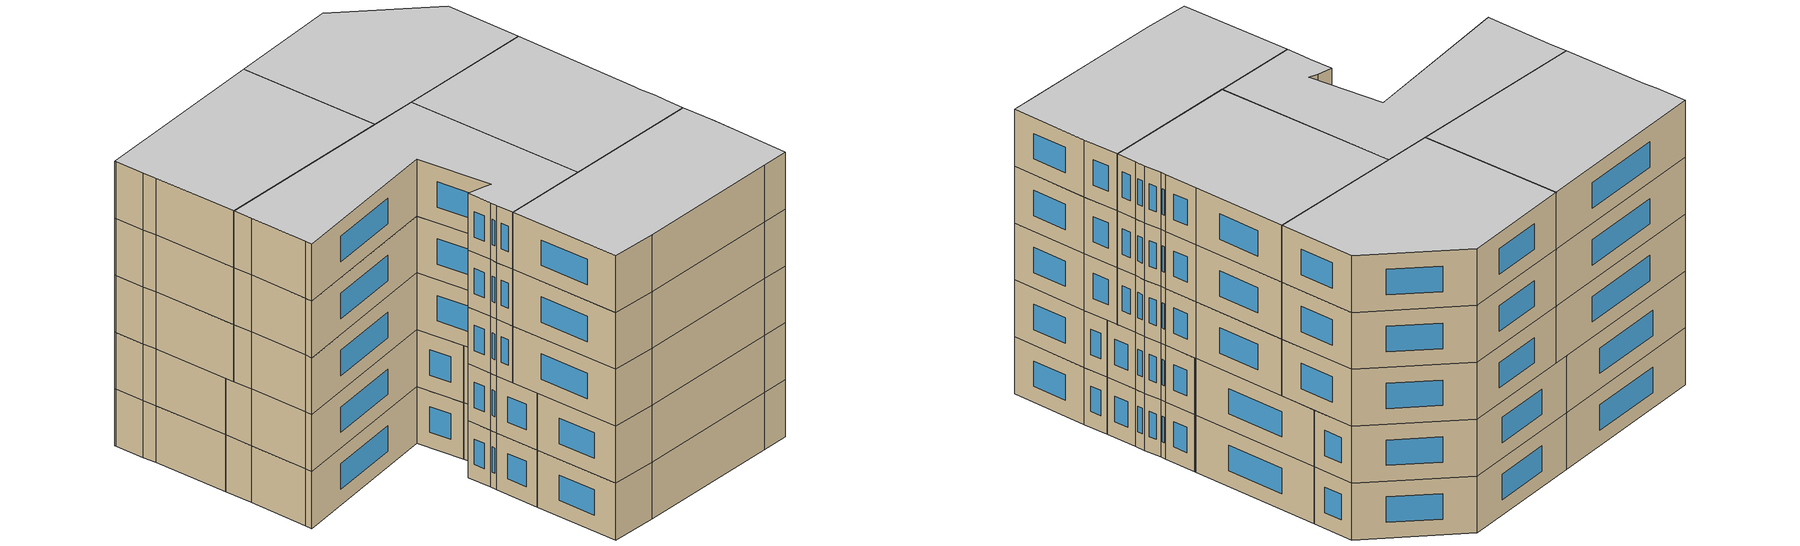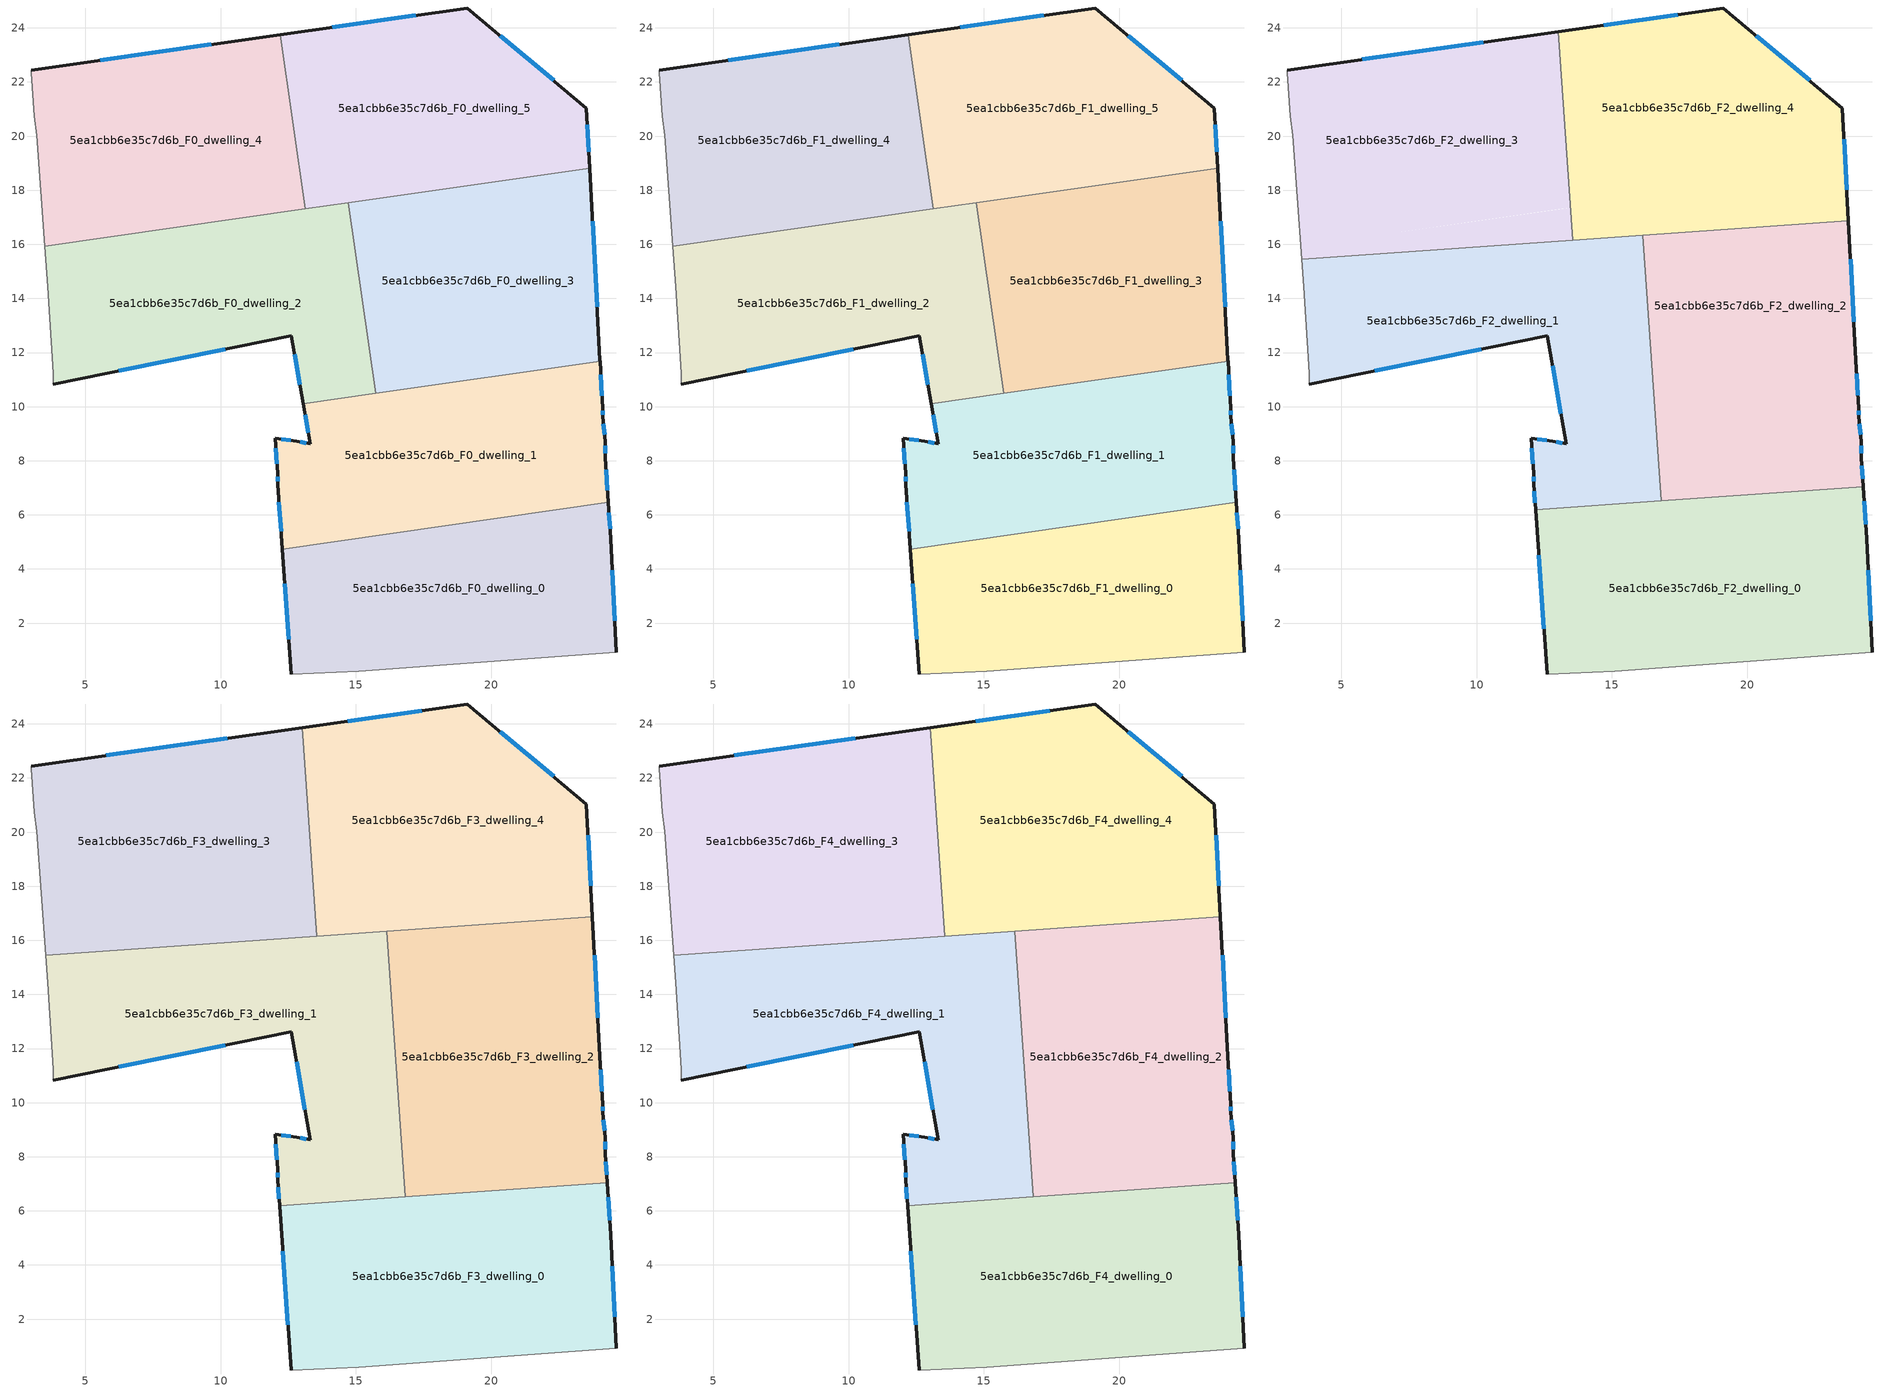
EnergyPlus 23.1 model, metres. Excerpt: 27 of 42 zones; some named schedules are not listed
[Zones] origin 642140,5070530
5ea1cbb6e35c7d6b_F0_dwelling_0
 floor ground (EU_floor_Construction): 24.33,6.46 24.42,5.12 24.62,0.92 23.12,0.82 15.11,0.22 12.61,0.12 12.28,4.74 z0
 wall outside (EU_wall_Construction): 12.28,4.74 12.61,0.12 / 24.62,0.92 24.42,5.12 24.33,6.46 z0:3
 wall adiabatic (EU_wall_Construction): 12.61,0.12 15.11,0.22 23.12,0.82 24.62,0.92 z0:3
 wall to 5ea1cbb6e35c7d6b_F0_dwelling_1 (EU_wall_Construction): 24.33,6.46 12.28,4.74 z0:3
 window (EU_Window_Construction): 12.37,3.46 12.52,1.4 / 24.39,5.49 24.35,6.09 / 24.56,2.08 24.47,3.96 z0.83:2.17
5ea1cbb6e35c7d6b_F0_dwelling_1
 floor ground (EU_floor_Construction): 24.02,11.67 24.12,9.92 24.12,9.62 24.22,8.72 24.22,8.12 24.33,6.46 12.28,4.74 12.11,7.12 12.11,7.52 12.01,8.83 12.81,8.72 13.31,8.62 13.05,10.11 z0
 wall outside (EU_wall_Construction): 24.33,6.46 24.22,8.12 24.22,8.72 24.12,9.62 24.12,9.92 24.02,11.67 / 13.05,10.11 13.31,8.62 12.81,8.72 12.01,8.83 12.11,7.52 12.11,7.12 12.28,4.74 z0:3
 wall to 5ea1cbb6e35c7d6b_F0_dwelling_3 (EU_wall_Construction): 24.02,11.67 15.73,10.49 z0:3
 wall to 5ea1cbb6e35c7d6b_F0_dwelling_2 (EU_wall_Construction): 15.73,10.49 13.05,10.11 z0:3
 window (EU_Window_Construction): 24.3,6.92 24.25,7.66 / 12.16,6.46 12.23,5.4 / 12.11,7.41 12.11,7.23 / 12.04,8.46 12.08,7.88 / 12.59,8.75 12.23,8.8 / 13.17,8.65 12.95,8.7 / 13.12,9.69 13.24,9.03 / 24.09,10.41 24.05,11.19 / 24.12,9.71 24.12,9.84 / 24.19,8.97 24.15,9.37 / 24.22,8.29 24.22,8.55 z0.83:2.17
5ea1cbb6e35c7d6b_F0_dwelling_2
 floor ground (EU_floor_Construction): 14.72,17.54 15.73,10.49 13.05,10.11 12.61,12.63 3.81,10.83 3.81,11.23 3.61,14.43 3.5,15.93 z0
 wall outside (EU_wall_Construction): 3.81,10.83 12.61,12.63 13.05,10.11 z0:3
 wall adiabatic (EU_wall_Construction): 3.5,15.93 3.61,14.43 3.81,11.23 3.81,10.83 z0:3
 wall to 5ea1cbb6e35c7d6b_F0_dwelling_3 (EU_wall_Construction): 15.73,10.49 14.72,17.54 z0:3
 wall to 5ea1cbb6e35c7d6b_F0_dwelling_4 (EU_wall_Construction): 13.13,17.31 3.5,15.93 z0:3
 wall to 5ea1cbb6e35c7d6b_F0_dwelling_5 (EU_wall_Construction): 14.72,17.54 13.13,17.31 z0:3
 window (EU_Window_Construction): 12.73,11.93 12.93,10.8 / 6.24,11.33 10.17,12.13 z0.83:2.17
5ea1cbb6e35c7d6b_F0_dwelling_3
 floor ground (EU_floor_Construction): 23.64,18.81 24.02,11.72 24.02,11.67 15.73,10.49 14.72,17.54 z0
 wall outside (EU_wall_Construction): 24.02,11.67 24.02,11.72 23.64,18.81 z0:3
 wall to 5ea1cbb6e35c7d6b_F0_dwelling_5 (EU_wall_Construction): 23.64,18.81 14.72,17.54 z0:3
 window (EU_Window_Construction): 23.91,13.69 23.74,16.85 z0.83:2.17
5ea1cbb6e35c7d6b_F0_dwelling_4
 floor ground (EU_floor_Construction): 12.21,23.75 13.13,17.31 3.5,15.93 3.21,20.04 3.11,20.74 3.01,22.34 3.01,22.44 z0
 wall outside (EU_wall_Construction): 12.21,23.75 3.01,22.44 z0:3
 wall adiabatic (EU_wall_Construction): 3.01,22.44 3.01,22.34 3.11,20.74 3.21,20.04 3.5,15.93 z0:3
 wall to 5ea1cbb6e35c7d6b_F0_dwelling_5 (EU_wall_Construction): 13.13,17.31 12.21,23.75 z0:3
 window (EU_Window_Construction): 9.66,23.39 5.55,22.8 z0.83:2.17
5ea1cbb6e35c7d6b_F0_dwelling_5
 floor ground (EU_floor_Construction): 23.52,21.03 23.64,18.81 13.13,17.31 12.21,23.75 19.12,24.74 z0
 wall outside (EU_wall_Construction): 23.64,18.81 23.52,21.03 19.12,24.74 12.21,23.75 z0:3
 window (EU_Window_Construction): 17.21,24.46 14.12,24.02 / 22.3,22.06 20.34,23.71 / 23.61,19.43 23.55,20.42 z0.83:2.17
5ea1cbb6e35c7d6b_F1_dwelling_0
 floor to 5ea1cbb6e35c7d6b_F0_dwelling_0 (EU_floor_Construction): 24.33,6.46 24.42,5.12 24.62,0.92 23.12,0.82 15.11,0.22 12.61,0.12 12.28,4.74 z3
 wall outside (EU_wall_Construction): 12.28,4.74 12.61,0.12 / 24.62,0.92 24.42,5.12 24.33,6.46 z3:6
 wall adiabatic (EU_wall_Construction): 12.61,0.12 15.11,0.22 23.12,0.82 24.62,0.92 z3:6
 wall to 5ea1cbb6e35c7d6b_F1_dwelling_1 (EU_wall_Construction): 24.33,6.46 12.28,4.74 z3:6
 window (EU_Window_Construction): 12.37,3.46 12.52,1.4 / 24.39,5.49 24.35,6.09 / 24.56,2.08 24.47,3.96 z3.83:5.17
5ea1cbb6e35c7d6b_F1_dwelling_1
 floor to 5ea1cbb6e35c7d6b_F0_dwelling_1 (EU_floor_Construction): 24.02,11.67 24.12,9.92 24.12,9.62 24.22,8.72 24.22,8.12 24.33,6.46 12.28,4.74 12.11,7.12 12.11,7.52 12.01,8.83 12.81,8.72 13.31,8.62 13.05,10.11 z3
 wall outside (EU_wall_Construction): 24.33,6.46 24.22,8.12 24.22,8.72 24.12,9.62 24.12,9.92 24.02,11.67 / 13.05,10.11 13.31,8.62 12.81,8.72 12.01,8.83 12.11,7.52 12.11,7.12 12.28,4.74 z3:6
 wall to 5ea1cbb6e35c7d6b_F1_dwelling_3 (EU_wall_Construction): 24.02,11.67 15.73,10.49 z3:6
 wall to 5ea1cbb6e35c7d6b_F1_dwelling_2 (EU_wall_Construction): 15.73,10.49 13.05,10.11 z3:6
 window (EU_Window_Construction): 24.3,6.92 24.25,7.66 / 12.16,6.46 12.23,5.4 / 12.11,7.41 12.11,7.23 / 12.04,8.46 12.08,7.88 / 12.59,8.75 12.23,8.8 / 13.17,8.65 12.95,8.7 / 13.12,9.69 13.24,9.03 / 24.09,10.41 24.05,11.19 / 24.12,9.71 24.12,9.84 / 24.19,8.97 24.15,9.37 / 24.22,8.29 24.22,8.55 z3.83:5.17
5ea1cbb6e35c7d6b_F1_dwelling_2
 floor to 5ea1cbb6e35c7d6b_F0_dwelling_2 (EU_floor_Construction): 14.72,17.54 15.73,10.49 13.05,10.11 12.61,12.63 3.81,10.83 3.81,11.23 3.61,14.43 3.5,15.93 z3
 wall outside (EU_wall_Construction): 3.81,10.83 12.61,12.63 13.05,10.11 z3:6
 wall adiabatic (EU_wall_Construction): 3.5,15.93 3.61,14.43 3.81,11.23 3.81,10.83 z3:6
 wall to 5ea1cbb6e35c7d6b_F1_dwelling_3 (EU_wall_Construction): 15.73,10.49 14.72,17.54 z3:6
 wall to 5ea1cbb6e35c7d6b_F1_dwelling_4 (EU_wall_Construction): 13.13,17.31 3.5,15.93 z3:6
 wall to 5ea1cbb6e35c7d6b_F1_dwelling_5 (EU_wall_Construction): 14.72,17.54 13.13,17.31 z3:6
 window (EU_Window_Construction): 12.73,11.93 12.93,10.8 / 6.24,11.33 10.17,12.13 z3.83:5.17
5ea1cbb6e35c7d6b_F1_dwelling_3
 floor to 5ea1cbb6e35c7d6b_F0_dwelling_3 (EU_floor_Construction): 23.64,18.81 24.02,11.72 24.02,11.67 15.73,10.49 14.72,17.54 z3
 wall outside (EU_wall_Construction): 24.02,11.67 24.02,11.72 23.64,18.81 z3:6
 wall to 5ea1cbb6e35c7d6b_F1_dwelling_5 (EU_wall_Construction): 23.64,18.81 14.72,17.54 z3:6
 window (EU_Window_Construction): 23.91,13.69 23.74,16.85 z3.83:5.17
5ea1cbb6e35c7d6b_F1_dwelling_4
 floor to 5ea1cbb6e35c7d6b_F0_dwelling_4 (EU_floor_Construction): 12.21,23.75 13.13,17.31 3.5,15.93 3.21,20.04 3.11,20.74 3.01,22.34 3.01,22.44 z3
 wall outside (EU_wall_Construction): 12.21,23.75 3.01,22.44 z3:6
 wall adiabatic (EU_wall_Construction): 3.01,22.44 3.01,22.34 3.11,20.74 3.21,20.04 3.5,15.93 z3:6
 wall to 5ea1cbb6e35c7d6b_F1_dwelling_5 (EU_wall_Construction): 13.13,17.31 12.21,23.75 z3:6
 window (EU_Window_Construction): 9.66,23.39 5.55,22.8 z3.83:5.17
5ea1cbb6e35c7d6b_F1_dwelling_5
 floor to 5ea1cbb6e35c7d6b_F0_dwelling_5 (EU_floor_Construction): 23.52,21.03 23.64,18.81 13.13,17.31 12.21,23.75 19.12,24.74 z3
 wall outside (EU_wall_Construction): 23.64,18.81 23.52,21.03 19.12,24.74 12.21,23.75 z3:6
 window (EU_Window_Construction): 17.21,24.46 14.12,24.02 / 22.3,22.06 20.34,23.71 / 23.61,19.43 23.55,20.42 z3.83:5.17
5ea1cbb6e35c7d6b_F2_dwelling_0
 floor to 5ea1cbb6e35c7d6b_F1_dwelling_0 (EU_floor_Construction): 24.33,6.46 24.42,5.12 24.62,0.92 23.12,0.82 15.11,0.22 12.61,0.12 12.28,4.74 z6
 floor to 5ea1cbb6e35c7d6b_F1_dwelling_1 (EU_floor_Construction): 24.29,7.04 24.33,6.46 12.28,4.74 12.18,6.19 z6
 wall outside (EU_wall_Construction): 12.18,6.19 12.61,0.12 / 24.62,0.92 24.42,5.12 24.29,7.04 z6:9
 wall adiabatic (EU_wall_Construction): 12.61,0.12 15.11,0.22 23.12,0.82 24.62,0.92 z6:9
 wall to 5ea1cbb6e35c7d6b_F2_dwelling_2 (EU_wall_Construction): 24.29,7.04 16.83,6.51 z6:9
 wall to 5ea1cbb6e35c7d6b_F2_dwelling_1 (EU_wall_Construction): 16.82,6.51 12.18,6.19 z6:9
 window (EU_Window_Construction): 12.3,4.51 12.49,1.8 / 24.38,5.65 24.33,6.51 / 24.56,2.08 24.47,3.96 z6.83:8.17
5ea1cbb6e35c7d6b_F2_dwelling_1
 floor to 5ea1cbb6e35c7d6b_F1_dwelling_2 (EU_floor_Construction): 14.91,16.24 15.73,10.49 13.05,10.11 12.61,12.63 3.81,10.83 3.81,11.23 3.61,14.43 3.53,15.44 z6
 floor to 5ea1cbb6e35c7d6b_F1_dwelling_1 (EU_floor_Construction): 16.54,10.6 16.82,6.51 12.18,6.19 12.11,7.12 12.11,7.52 12.01,8.83 12.81,8.72 13.31,8.62 13.05,10.11 z6
 floor to 5ea1cbb6e35c7d6b_F1_dwelling_3 (EU_floor_Construction): 16.13,16.33 16.54,10.6 15.73,10.49 14.91,16.24 z6
 wall outside (EU_wall_Construction): 3.81,10.83 12.61,12.63 13.31,8.62 12.81,8.72 12.01,8.83 12.11,7.52 12.11,7.12 12.18,6.19 z6:9
 wall adiabatic (EU_wall_Construction): 3.53,15.44 3.61,14.43 3.81,11.23 3.81,10.83 z6:9
 wall to 5ea1cbb6e35c7d6b_F2_dwelling_2 (EU_wall_Construction): 16.82,6.51 16.13,16.33 z6:9
 wall to 5ea1cbb6e35c7d6b_F2_dwelling_3 (EU_wall_Construction): 13.56,16.15 3.53,15.44 z6:9
 wall to 5ea1cbb6e35c7d6b_F2_dwelling_4 (EU_wall_Construction): 16.13,16.33 13.56,16.15 z6:9
 window (EU_Window_Construction): 12.11,7.41 12.11,7.23 / 12.04,8.46 12.08,7.88 / 12.59,8.75 12.23,8.8 / 13.17,8.65 12.95,8.7 / 12.8,11.52 13.12,9.73 / 6.24,11.33 10.17,12.13 / 12.13,6.86 12.16,6.45 z6.83:8.17
5ea1cbb6e35c7d6b_F2_dwelling_2
 floor to 5ea1cbb6e35c7d6b_F1_dwelling_1 (EU_floor_Construction): 24.02,11.67 24.12,9.92 24.12,9.62 24.22,8.72 24.22,8.12 24.29,7.04 16.82,6.51 16.54,10.6 z6
 floor to 5ea1cbb6e35c7d6b_F1_dwelling_3 (EU_floor_Construction): 23.74,16.86 24.02,11.72 24.02,11.67 16.54,10.6 16.13,16.33 z6
 wall outside (EU_wall_Construction): 24.29,7.04 24.22,8.12 24.22,8.72 24.12,9.62 24.12,9.92 24.02,11.72 23.74,16.86 z6:9
 wall to 5ea1cbb6e35c7d6b_F2_dwelling_4 (EU_wall_Construction): 23.74,16.86 16.13,16.33 z6:9
 window (EU_Window_Construction): 24.27,7.34 24.24,7.82 / 23.94,13.15 23.82,15.44 / 24.09,10.42 24.05,11.22 / 24.12,9.71 24.12,9.84 / 24.19,8.97 24.15,9.37 / 24.22,8.29 24.22,8.55 z6.83:8.17
5ea1cbb6e35c7d6b_F2_dwelling_3
 floor to 5ea1cbb6e35c7d6b_F1_dwelling_4 (EU_floor_Construction): 12.21,23.75 13.13,17.31 3.5,15.93 3.21,20.04 3.11,20.74 3.01,22.34 3.01,22.44 z6
 floor to 5ea1cbb6e35c7d6b_F1_dwelling_2 (EU_floor_Construction): 13.48,17.36 13.56,16.15 3.53,15.44 3.5,15.93 z6
 floor to 5ea1cbb6e35c7d6b_F1_dwelling_5 (EU_floor_Construction): 13.02,23.87 13.48,17.36 13.13,17.31 12.21,23.75 z6
 wall outside (EU_wall_Construction): 13.02,23.87 3.01,22.44 z6:9
 wall adiabatic (EU_wall_Construction): 3.01,22.44 3.01,22.34 3.11,20.74 3.21,20.04 3.53,15.44 z6:9
 wall to 5ea1cbb6e35c7d6b_F2_dwelling_4 (EU_wall_Construction): 13.56,16.15 13.02,23.87 z6:9
 window (EU_Window_Construction): 10.25,23.47 5.78,22.83 z6.83:8.17
5ea1cbb6e35c7d6b_F2_dwelling_4
 floor to 5ea1cbb6e35c7d6b_F1_dwelling_5 (EU_floor_Construction): 23.52,21.03 23.64,18.81 13.48,17.36 13.02,23.87 19.12,24.74 z6
 floor to 5ea1cbb6e35c7d6b_F1_dwelling_3 (EU_floor_Construction): 23.64,18.81 23.74,16.86 14.91,16.24 14.72,17.54 z6
 floor to 5ea1cbb6e35c7d6b_F1_dwelling_2 (EU_floor_Construction): 14.72,17.54 14.91,16.24 13.56,16.15 13.48,17.36 z6
 wall outside (EU_wall_Construction): 23.74,16.86 23.52,21.03 19.12,24.74 13.02,23.87 z6:9
 window (EU_Window_Construction): 17.43,24.49 14.71,24.11 / 22.3,22.06 20.34,23.71 / 23.68,18.02 23.58,19.88 z6.83:8.17
5ea1cbb6e35c7d6b_F3_dwelling_0
 floor to 5ea1cbb6e35c7d6b_F2_dwelling_0 (EU_floor_Construction): 24.29,7.04 24.42,5.12 24.62,0.92 23.12,0.82 15.11,0.22 12.61,0.12 12.18,6.19 z9
 wall outside (EU_wall_Construction): 12.18,6.19 12.61,0.12 / 24.62,0.92 24.42,5.12 24.29,7.04 z9:12
 wall adiabatic (EU_wall_Construction): 12.61,0.12 15.11,0.22 23.12,0.82 24.62,0.92 z9:12
 wall to 5ea1cbb6e35c7d6b_F3_dwelling_2 (EU_wall_Construction): 24.29,7.04 16.83,6.51 z9:12
 wall to 5ea1cbb6e35c7d6b_F3_dwelling_1 (EU_wall_Construction): 16.82,6.51 12.18,6.19 z9:12
 window (EU_Window_Construction): 12.3,4.51 12.49,1.8 / 24.38,5.65 24.33,6.51 / 24.56,2.08 24.47,3.96 z9.83:11.17
5ea1cbb6e35c7d6b_F3_dwelling_1
 floor to 5ea1cbb6e35c7d6b_F2_dwelling_1 (EU_floor_Construction): 16.13,16.33 16.82,6.51 12.18,6.19 12.11,7.12 12.11,7.52 12.01,8.83 12.81,8.72 13.31,8.62 12.61,12.63 3.81,10.83 3.81,11.23 3.61,14.43 3.53,15.44 z9
 wall outside (EU_wall_Construction): 3.81,10.83 12.61,12.63 13.31,8.62 12.81,8.72 12.01,8.83 12.11,7.52 12.11,7.12 12.18,6.19 z9:12
 wall adiabatic (EU_wall_Construction): 3.53,15.44 3.61,14.43 3.81,11.23 3.81,10.83 z9:12
 wall to 5ea1cbb6e35c7d6b_F3_dwelling_2 (EU_wall_Construction): 16.82,6.51 16.13,16.33 z9:12
 wall to 5ea1cbb6e35c7d6b_F3_dwelling_3 (EU_wall_Construction): 13.56,16.15 3.53,15.44 z9:12
 wall to 5ea1cbb6e35c7d6b_F3_dwelling_4 (EU_wall_Construction): 16.13,16.33 13.56,16.15 z9:12
 window (EU_Window_Construction): 12.11,7.41 12.11,7.23 / 12.04,8.46 12.08,7.88 / 12.59,8.75 12.23,8.8 / 13.17,8.65 12.95,8.7 / 12.8,11.52 13.12,9.73 / 6.24,11.33 10.17,12.13 / 12.13,6.86 12.16,6.45 z9.83:11.17
5ea1cbb6e35c7d6b_F3_dwelling_2
 floor to 5ea1cbb6e35c7d6b_F2_dwelling_2 (EU_floor_Construction): 23.74,16.86 24.02,11.72 24.12,9.92 24.12,9.62 24.22,8.72 24.22,8.12 24.29,7.04 16.82,6.51 16.13,16.33 z9
 wall outside (EU_wall_Construction): 24.29,7.04 24.22,8.12 24.22,8.72 24.12,9.62 24.12,9.92 24.02,11.72 23.74,16.86 z9:12
 wall to 5ea1cbb6e35c7d6b_F3_dwelling_4 (EU_wall_Construction): 23.74,16.86 16.13,16.33 z9:12
 window (EU_Window_Construction): 24.27,7.34 24.24,7.82 / 23.94,13.15 23.82,15.44 / 24.09,10.42 24.05,11.22 / 24.12,9.71 24.12,9.84 / 24.19,8.97 24.15,9.37 / 24.22,8.29 24.22,8.55 z9.83:11.17
5ea1cbb6e35c7d6b_F3_dwelling_3
 floor to 5ea1cbb6e35c7d6b_F2_dwelling_3 (EU_floor_Construction): 13.02,23.87 13.56,16.15 3.53,15.44 3.21,20.04 3.11,20.74 3.01,22.34 3.01,22.44 z9
 wall outside (EU_wall_Construction): 13.02,23.87 3.01,22.44 z9:12
 wall adiabatic (EU_wall_Construction): 3.01,22.44 3.01,22.34 3.11,20.74 3.21,20.04 3.53,15.44 z9:12
 wall to 5ea1cbb6e35c7d6b_F3_dwelling_4 (EU_wall_Construction): 13.56,16.15 13.02,23.87 z9:12
 window (EU_Window_Construction): 10.25,23.47 5.78,22.83 z9.83:11.17
5ea1cbb6e35c7d6b_F3_dwelling_4
 floor to 5ea1cbb6e35c7d6b_F2_dwelling_4 (EU_floor_Construction): 23.52,21.03 23.74,16.86 13.56,16.15 13.02,23.87 19.12,24.74 z9
 wall outside (EU_wall_Construction): 23.74,16.86 23.52,21.03 19.12,24.74 13.02,23.87 z9:12
 window (EU_Window_Construction): 17.43,24.49 14.71,24.11 / 22.3,22.06 20.34,23.71 / 23.68,18.02 23.58,19.88 z9.83:11.17
5ea1cbb6e35c7d6b_F4_dwelling_0
 floor to 5ea1cbb6e35c7d6b_F3_dwelling_0 (EU_floor_Construction): 24.29,7.04 24.42,5.12 24.62,0.92 23.12,0.82 15.11,0.22 12.61,0.12 12.18,6.19 z12
 wall outside (EU_wall_Construction): 12.18,6.19 12.61,0.12 / 24.62,0.92 24.42,5.12 24.29,7.04 z12:15
 wall adiabatic (EU_wall_Construction): 12.61,0.12 15.11,0.22 23.12,0.82 24.62,0.92 z12:15
 wall to 5ea1cbb6e35c7d6b_F4_dwelling_2 (EU_wall_Construction): 24.29,7.04 16.83,6.51 z12:15
 wall to 5ea1cbb6e35c7d6b_F4_dwelling_1 (EU_wall_Construction): 16.82,6.51 12.18,6.19 z12:15
 window (EU_Window_Construction): 12.3,4.51 12.49,1.8 / 24.38,5.65 24.33,6.51 / 24.56,2.08 24.47,3.96 z12.83:14.17
 ceiling to 5ea1cbb6e35c7d6b_F5_dwelling_0 (EU_floor_Construction): 24.62,0.92 24.42,5.12 24.29,7.04 12.18,6.19 12.61,0.12 15.11,0.22 23.12,0.82 z15
5ea1cbb6e35c7d6b_F4_dwelling_1
 floor to 5ea1cbb6e35c7d6b_F3_dwelling_1 (EU_floor_Construction): 16.13,16.33 16.82,6.51 12.18,6.19 12.11,7.12 12.11,7.52 12.01,8.83 12.81,8.72 13.31,8.62 12.61,12.63 3.81,10.83 3.81,11.23 3.61,14.43 3.53,15.44 z12
 wall outside (EU_wall_Construction): 3.81,10.83 12.61,12.63 13.31,8.62 12.81,8.72 12.01,8.83 12.11,7.52 12.11,7.12 12.18,6.19 z12:15
 wall adiabatic (EU_wall_Construction): 3.53,15.44 3.61,14.43 3.81,11.23 3.81,10.83 z12:15
 wall to 5ea1cbb6e35c7d6b_F4_dwelling_2 (EU_wall_Construction): 16.82,6.51 16.13,16.33 z12:15
 wall to 5ea1cbb6e35c7d6b_F4_dwelling_3 (EU_wall_Construction): 13.56,16.15 3.53,15.44 z12:15
 wall to 5ea1cbb6e35c7d6b_F4_dwelling_4 (EU_wall_Construction): 16.13,16.33 13.56,16.15 z12:15
 window (EU_Window_Construction): 12.11,7.41 12.11,7.23 / 12.04,8.46 12.08,7.88 / 12.59,8.75 12.23,8.8 / 13.17,8.65 12.95,8.7 / 12.8,11.52 13.12,9.73 / 6.24,11.33 10.17,12.13 / 12.13,6.86 12.16,6.45 z12.83:14.17
 ceiling to 5ea1cbb6e35c7d6b_F5_dwelling_1 (EU_floor_Construction): 16.82,6.51 16.13,16.33 3.53,15.44 3.61,14.43 3.81,11.23 3.81,10.83 12.61,12.63 13.31,8.62 12.81,8.72 12.01,8.83 12.11,7.52 12.11,7.12 12.18,6.19 z15
5ea1cbb6e35c7d6b_F4_dwelling_2
 floor to 5ea1cbb6e35c7d6b_F3_dwelling_2 (EU_floor_Construction): 23.74,16.86 24.02,11.72 24.12,9.92 24.12,9.62 24.22,8.72 24.22,8.12 24.29,7.04 16.82,6.51 16.13,16.33 z12
 wall outside (EU_wall_Construction): 24.29,7.04 24.22,8.12 24.22,8.72 24.12,9.62 24.12,9.92 24.02,11.72 23.74,16.86 z12:15
 wall to 5ea1cbb6e35c7d6b_F4_dwelling_4 (EU_wall_Construction): 23.74,16.86 16.13,16.33 z12:15
 window (EU_Window_Construction): 24.27,7.34 24.24,7.82 / 23.94,13.15 23.82,15.44 / 24.09,10.42 24.05,11.22 / 24.12,9.71 24.12,9.84 / 24.19,8.97 24.15,9.37 / 24.22,8.29 24.22,8.55 z12.83:14.17
 ceiling to 5ea1cbb6e35c7d6b_F5_dwelling_2 (EU_floor_Construction): 24.29,7.04 24.22,8.12 24.22,8.72 24.12,9.62 24.12,9.92 24.02,11.72 23.74,16.86 16.13,16.33 16.82,6.51 z15
5ea1cbb6e35c7d6b_F4_dwelling_3
 floor to 5ea1cbb6e35c7d6b_F3_dwelling_3 (EU_floor_Construction): 13.02,23.87 13.56,16.15 3.53,15.44 3.21,20.04 3.11,20.74 3.01,22.34 3.01,22.44 z12
 wall outside (EU_wall_Construction): 13.02,23.87 3.01,22.44 z12:15
 wall adiabatic (EU_wall_Construction): 3.01,22.44 3.01,22.34 3.11,20.74 3.21,20.04 3.53,15.44 z12:15
 wall to 5ea1cbb6e35c7d6b_F4_dwelling_4 (EU_wall_Construction): 13.56,16.15 13.02,23.87 z12:15
 window (EU_Window_Construction): 10.25,23.47 5.78,22.83 z12.83:14.17
 ceiling to 5ea1cbb6e35c7d6b_F5_dwelling_3 (EU_floor_Construction): 13.56,16.15 13.02,23.87 3.01,22.44 3.01,22.34 3.11,20.74 3.21,20.04 3.53,15.44 z15
5ea1cbb6e35c7d6b_F4_dwelling_4
 floor to 5ea1cbb6e35c7d6b_F3_dwelling_4 (EU_floor_Construction): 23.52,21.03 23.74,16.86 13.56,16.15 13.02,23.87 19.12,24.74 z12
 wall outside (EU_wall_Construction): 23.74,16.86 23.52,21.03 19.12,24.74 13.02,23.87 z12:15
 window (EU_Window_Construction): 17.43,24.49 14.71,24.11 / 22.3,22.06 20.34,23.71 / 23.68,18.02 23.58,19.88 z12.83:14.17
 ceiling to 5ea1cbb6e35c7d6b_F5_dwelling_4 (EU_floor_Construction): 23.74,16.86 23.52,21.03 19.12,24.74 13.02,23.87 13.56,16.15 z15
[Building]
EU S2 Campaign: North Axis=0; Terrain=City; Solar Distribution=FullExterior
[Site:Location]
Lyon-Bron: Latitude=45.75; Longitude=5; Time Zone=1; Elevation=198
[SizingPeriod:WeatherFileDays]
AnnualSizingPeriod: Begin Month=1; Begin Day of Month=1; End Month=12; End Day of Month=31; Day of Week for Start Day=Monday; Use Weather File Daylight Saving Period=No; Use Weather File Rain and Snow Indicators=No
[MATERIAL]
EU_InternalMass_Material: Roughness=MediumRough; Thickness=0.1; Conductivity=1; Density=1800; Specific Heat=900; Thermal Absorptance=0.9; Solar Absorptance=0.7; Visible Absorptance=0.7
[MATERIAL:NOMASS] Roughness=MediumRough; Thermal Absorptance=0.9; Solar Absorptance=0.7; Visible Absorptance=0.7
Name | Thermal Resistance
EU_wall_NoMass | 1.97775
EU_floor_NoMass | 1.84812
[WINDOWMATERIAL:SIMPLEGLAZINGSYSTEM]
EU_Window_SimpleGlazing: UFactor=3.27502; Solar Heat Gain Coefficient=0.76; Visible Transmittance=0.76
[CONSTRUCTION]
EU_wall_Construction: EU_wall_NoMass
EU_floor_Construction: EU_floor_NoMass
EU_Window_Construction: EU_Window_SimpleGlazing
EU_InternalMass_Construction: EU_InternalMass_Material
[ZONE] Type=1; Multiplier=1; Ceiling Height=autocalculate; Floor Area=autocalculate; Part of Total Floor Area=Yes
Name | Volume
5ea1cbb6e35c7d6b_F0_dwelling_0; 5ea1cbb6e35c7d6b_F1_dwelling_0 | 185.695
5ea1cbb6e35c7d6b_F2_dwelling_0; 5ea1cbb6e35c7d6b_F3_dwelling_0; 5ea1cbb6e35c7d6b_F4_dwelling_0 | 222.828
5ea1cbb6e35c7d6b_F0_dwelling_1; 5ea1cbb6e35c7d6b_F1_dwelling_1 | 185.672
5ea1cbb6e35c7d6b_F2_dwelling_1; 5ea1cbb6e35c7d6b_F3_dwelling_1; 5ea1cbb6e35c7d6b_F4_dwelling_1 | 222.833
5ea1cbb6e35c7d6b_F0_dwelling_2; 5ea1cbb6e35c7d6b_F1_dwelling_2 | 185.708
5ea1cbb6e35c7d6b_F2_dwelling_2; 5ea1cbb6e35c7d6b_F3_dwelling_2; 5ea1cbb6e35c7d6b_F4_dwelling_2 | 222.82
5ea1cbb6e35c7d6b_F0_dwelling_3; 5ea1cbb6e35c7d6b_F1_dwelling_3 | 185.699
5ea1cbb6e35c7d6b_F2_dwelling_3; 5ea1cbb6e35c7d6b_F3_dwelling_3; 5ea1cbb6e35c7d6b_F4_dwelling_3 | 222.812
5ea1cbb6e35c7d6b_F0_dwelling_4; 5ea1cbb6e35c7d6b_F1_dwelling_4 | 185.688
5ea1cbb6e35c7d6b_F2_dwelling_4; 5ea1cbb6e35c7d6b_F3_dwelling_4; 5ea1cbb6e35c7d6b_F4_dwelling_4 | 222.839
5ea1cbb6e35c7d6b_F0_dwelling_5; 5ea1cbb6e35c7d6b_F1_dwelling_5 | 185.692
[INTERNALMASS] Construction=EU_InternalMass_Construction
Name | Zone or ZoneList | Surface Area
5ea1cbb6e35c7d6b_F0_dwelling_0_EU_InternalMass | 5ea1cbb6e35c7d6b_F0_dwelling_0 | 61.8982
5ea1cbb6e35c7d6b_F0_dwelling_1_EU_InternalMass | 5ea1cbb6e35c7d6b_F0_dwelling_1 | 61.8939
5ea1cbb6e35c7d6b_F0_dwelling_2_EU_InternalMass | 5ea1cbb6e35c7d6b_F0_dwelling_2 | 61.9025
5ea1cbb6e35c7d6b_F0_dwelling_3_EU_InternalMass | 5ea1cbb6e35c7d6b_F0_dwelling_3 | 61.9025
5ea1cbb6e35c7d6b_F0_dwelling_4_EU_InternalMass | 5ea1cbb6e35c7d6b_F0_dwelling_4 | 61.8948
5ea1cbb6e35c7d6b_F0_dwelling_5_EU_InternalMass | 5ea1cbb6e35c7d6b_F0_dwelling_5 | 61.8987
5ea1cbb6e35c7d6b_F1_dwelling_0_EU_InternalMass | 5ea1cbb6e35c7d6b_F1_dwelling_0 | 61.8982
5ea1cbb6e35c7d6b_F1_dwelling_1_EU_InternalMass | 5ea1cbb6e35c7d6b_F1_dwelling_1 | 61.8939
5ea1cbb6e35c7d6b_F1_dwelling_2_EU_InternalMass | 5ea1cbb6e35c7d6b_F1_dwelling_2 | 61.9025
5ea1cbb6e35c7d6b_F1_dwelling_3_EU_InternalMass | 5ea1cbb6e35c7d6b_F1_dwelling_3 | 61.9025
5ea1cbb6e35c7d6b_F1_dwelling_4_EU_InternalMass | 5ea1cbb6e35c7d6b_F1_dwelling_4 | 61.8948
5ea1cbb6e35c7d6b_F1_dwelling_5_EU_InternalMass | 5ea1cbb6e35c7d6b_F1_dwelling_5 | 61.8987
5ea1cbb6e35c7d6b_F2_dwelling_0_EU_InternalMass | 5ea1cbb6e35c7d6b_F2_dwelling_0 | 74.2759
5ea1cbb6e35c7d6b_F2_dwelling_1_EU_InternalMass | 5ea1cbb6e35c7d6b_F2_dwelling_1 | 74.2773
5ea1cbb6e35c7d6b_F2_dwelling_2_EU_InternalMass | 5ea1cbb6e35c7d6b_F2_dwelling_2 | 74.2741
5ea1cbb6e35c7d6b_F2_dwelling_3_EU_InternalMass | 5ea1cbb6e35c7d6b_F2_dwelling_3 | 74.2711
5ea1cbb6e35c7d6b_F2_dwelling_4_EU_InternalMass | 5ea1cbb6e35c7d6b_F2_dwelling_4 | 74.2788
5ea1cbb6e35c7d6b_F3_dwelling_0_EU_InternalMass | 5ea1cbb6e35c7d6b_F3_dwelling_0 | 74.2759
5ea1cbb6e35c7d6b_F3_dwelling_1_EU_InternalMass | 5ea1cbb6e35c7d6b_F3_dwelling_1 | 74.2773
5ea1cbb6e35c7d6b_F3_dwelling_2_EU_InternalMass | 5ea1cbb6e35c7d6b_F3_dwelling_2 | 74.2741
5ea1cbb6e35c7d6b_F3_dwelling_3_EU_InternalMass | 5ea1cbb6e35c7d6b_F3_dwelling_3 | 74.2711
5ea1cbb6e35c7d6b_F3_dwelling_4_EU_InternalMass | 5ea1cbb6e35c7d6b_F3_dwelling_4 | 74.2788
5ea1cbb6e35c7d6b_F4_dwelling_0_EU_InternalMass | 5ea1cbb6e35c7d6b_F4_dwelling_0 | 74.2759
5ea1cbb6e35c7d6b_F4_dwelling_1_EU_InternalMass | 5ea1cbb6e35c7d6b_F4_dwelling_1 | 74.2773
5ea1cbb6e35c7d6b_F4_dwelling_2_EU_InternalMass | 5ea1cbb6e35c7d6b_F4_dwelling_2 | 74.2741
5ea1cbb6e35c7d6b_F4_dwelling_3_EU_InternalMass | 5ea1cbb6e35c7d6b_F4_dwelling_3 | 74.2711
5ea1cbb6e35c7d6b_F4_dwelling_4_EU_InternalMass | 5ea1cbb6e35c7d6b_F4_dwelling_4 | 74.2788
[OTHEREQUIPMENT] Fuel Type=Electricity; Design Level Calculation Method=Watts/Area; Power per Zone Floor Area=1; Fraction Latent=0; Fraction Radiant=0; Fraction Lost=0; Carbon Dioxide Generation Rate=0; EndUse Subcategory=EU_Step8_InternalGains
Name | Zone or ZoneList or Space or SpaceList | Schedule
EU_Step8_InternalGain_5ea1cbb6e35c7d6b_F0_dwelling_0_f000 | 5ea1cbb6e35c7d6b_F0_dwelling_0 | EU_Step8_GainSchedule_5ea1cbb6e35c7d6b_F0_dwelling_0_f000
EU_Step8_InternalGain_5ea1cbb6e35c7d6b_F0_dwelling_1_f000 | 5ea1cbb6e35c7d6b_F0_dwelling_1 | EU_Step8_GainSchedule_5ea1cbb6e35c7d6b_F0_dwelling_1_f000
EU_Step8_InternalGain_5ea1cbb6e35c7d6b_F0_dwelling_2_f000 | 5ea1cbb6e35c7d6b_F0_dwelling_2 | EU_Step8_GainSchedule_5ea1cbb6e35c7d6b_F0_dwelling_2_f000
EU_Step8_InternalGain_5ea1cbb6e35c7d6b_F0_dwelling_3_f000 | 5ea1cbb6e35c7d6b_F0_dwelling_3 | EU_Step8_GainSchedule_5ea1cbb6e35c7d6b_F0_dwelling_3_f000
EU_Step8_InternalGain_5ea1cbb6e35c7d6b_F0_dwelling_4_f000 | 5ea1cbb6e35c7d6b_F0_dwelling_4 | EU_Step8_GainSchedule_5ea1cbb6e35c7d6b_F0_dwelling_4_f000
EU_Step8_InternalGain_5ea1cbb6e35c7d6b_F0_dwelling_5_f000 | 5ea1cbb6e35c7d6b_F0_dwelling_5 | EU_Step8_GainSchedule_5ea1cbb6e35c7d6b_F0_dwelling_5_f000
EU_Step8_InternalGain_5ea1cbb6e35c7d6b_F1_dwelling_0_f000 | 5ea1cbb6e35c7d6b_F1_dwelling_0 | EU_Step8_GainSchedule_5ea1cbb6e35c7d6b_F1_dwelling_0_f000
EU_Step8_InternalGain_5ea1cbb6e35c7d6b_F1_dwelling_1_f000 | 5ea1cbb6e35c7d6b_F1_dwelling_1 | EU_Step8_GainSchedule_5ea1cbb6e35c7d6b_F1_dwelling_1_f000
EU_Step8_InternalGain_5ea1cbb6e35c7d6b_F1_dwelling_2_f000 | 5ea1cbb6e35c7d6b_F1_dwelling_2 | EU_Step8_GainSchedule_5ea1cbb6e35c7d6b_F1_dwelling_2_f000
EU_Step8_InternalGain_5ea1cbb6e35c7d6b_F1_dwelling_3_f000 | 5ea1cbb6e35c7d6b_F1_dwelling_3 | EU_Step8_GainSchedule_5ea1cbb6e35c7d6b_F1_dwelling_3_f000
EU_Step8_InternalGain_5ea1cbb6e35c7d6b_F1_dwelling_4_f000 | 5ea1cbb6e35c7d6b_F1_dwelling_4 | EU_Step8_GainSchedule_5ea1cbb6e35c7d6b_F1_dwelling_4_f000
EU_Step8_InternalGain_5ea1cbb6e35c7d6b_F1_dwelling_5_f000 | 5ea1cbb6e35c7d6b_F1_dwelling_5 | EU_Step8_GainSchedule_5ea1cbb6e35c7d6b_F1_dwelling_5_f000
EU_Step8_InternalGain_5ea1cbb6e35c7d6b_F2_dwelling_0_f000 | 5ea1cbb6e35c7d6b_F2_dwelling_0 | EU_Step8_GainSchedule_5ea1cbb6e35c7d6b_F2_dwelling_0_f000
EU_Step8_InternalGain_5ea1cbb6e35c7d6b_F2_dwelling_1_f000 | 5ea1cbb6e35c7d6b_F2_dwelling_1 | EU_Step8_GainSchedule_5ea1cbb6e35c7d6b_F2_dwelling_1_f000
EU_Step8_InternalGain_5ea1cbb6e35c7d6b_F2_dwelling_2_f000 | 5ea1cbb6e35c7d6b_F2_dwelling_2 | EU_Step8_GainSchedule_5ea1cbb6e35c7d6b_F2_dwelling_2_f000
EU_Step8_InternalGain_5ea1cbb6e35c7d6b_F2_dwelling_3_f000 | 5ea1cbb6e35c7d6b_F2_dwelling_3 | EU_Step8_GainSchedule_5ea1cbb6e35c7d6b_F2_dwelling_3_f000
EU_Step8_InternalGain_5ea1cbb6e35c7d6b_F2_dwelling_4_f000 | 5ea1cbb6e35c7d6b_F2_dwelling_4 | EU_Step8_GainSchedule_5ea1cbb6e35c7d6b_F2_dwelling_4_f000
EU_Step8_InternalGain_5ea1cbb6e35c7d6b_F3_dwelling_0_f000 | 5ea1cbb6e35c7d6b_F3_dwelling_0 | EU_Step8_GainSchedule_5ea1cbb6e35c7d6b_F3_dwelling_0_f000
EU_Step8_InternalGain_5ea1cbb6e35c7d6b_F3_dwelling_1_f000 | 5ea1cbb6e35c7d6b_F3_dwelling_1 | EU_Step8_GainSchedule_5ea1cbb6e35c7d6b_F3_dwelling_1_f000
EU_Step8_InternalGain_5ea1cbb6e35c7d6b_F3_dwelling_2_f000 | 5ea1cbb6e35c7d6b_F3_dwelling_2 | EU_Step8_GainSchedule_5ea1cbb6e35c7d6b_F3_dwelling_2_f000
EU_Step8_InternalGain_5ea1cbb6e35c7d6b_F3_dwelling_3_f000 | 5ea1cbb6e35c7d6b_F3_dwelling_3 | EU_Step8_GainSchedule_5ea1cbb6e35c7d6b_F3_dwelling_3_f000
EU_Step8_InternalGain_5ea1cbb6e35c7d6b_F3_dwelling_4_f000 | 5ea1cbb6e35c7d6b_F3_dwelling_4 | EU_Step8_GainSchedule_5ea1cbb6e35c7d6b_F3_dwelling_4_f000
EU_Step8_InternalGain_5ea1cbb6e35c7d6b_F4_dwelling_0_f000 | 5ea1cbb6e35c7d6b_F4_dwelling_0 | EU_Step8_GainSchedule_5ea1cbb6e35c7d6b_F4_dwelling_0_f000
EU_Step8_InternalGain_5ea1cbb6e35c7d6b_F4_dwelling_1_f000 | 5ea1cbb6e35c7d6b_F4_dwelling_1 | EU_Step8_GainSchedule_5ea1cbb6e35c7d6b_F4_dwelling_1_f000
EU_Step8_InternalGain_5ea1cbb6e35c7d6b_F4_dwelling_2_f000 | 5ea1cbb6e35c7d6b_F4_dwelling_2 | EU_Step8_GainSchedule_5ea1cbb6e35c7d6b_F4_dwelling_2_f000
EU_Step8_InternalGain_5ea1cbb6e35c7d6b_F4_dwelling_3_f000 | 5ea1cbb6e35c7d6b_F4_dwelling_3 | EU_Step8_GainSchedule_5ea1cbb6e35c7d6b_F4_dwelling_3_f000
EU_Step8_InternalGain_5ea1cbb6e35c7d6b_F4_dwelling_4_f000 | 5ea1cbb6e35c7d6b_F4_dwelling_4 | EU_Step8_GainSchedule_5ea1cbb6e35c7d6b_F4_dwelling_4_f000
[ZONEVENTILATION:DESIGNFLOWRATE] Schedule=EU_AlwaysOn; Design Flow Rate Calculation Method=AirChanges/Hour; Air Changes per Hour=0.759424; Ventilation Type=Natural; Fan Pressure Rise=0; Fan Total Efficiency=1; Constant Term Coefficient=1; Temperature Term Coefficient=0; Velocity Term Coefficient=0; Velocity Squared Term Coefficient=0; Minimum Indoor Temperature=-100; Maximum Indoor Temperature=100; Delta Temperature=-100; Minimum Outdoor Temperature=-100; Maximum Outdoor Temperature=100; Maximum Wind Speed=40
Name | Zone or ZoneList or Space or SpaceList
EU_ConstantAir_5ea1cbb6e35c7d6b_F0_dwelling_0 | 5ea1cbb6e35c7d6b_F0_dwelling_0
EU_ConstantAir_5ea1cbb6e35c7d6b_F0_dwelling_1 | 5ea1cbb6e35c7d6b_F0_dwelling_1
EU_ConstantAir_5ea1cbb6e35c7d6b_F0_dwelling_2 | 5ea1cbb6e35c7d6b_F0_dwelling_2
EU_ConstantAir_5ea1cbb6e35c7d6b_F0_dwelling_3 | 5ea1cbb6e35c7d6b_F0_dwelling_3
EU_ConstantAir_5ea1cbb6e35c7d6b_F0_dwelling_4 | 5ea1cbb6e35c7d6b_F0_dwelling_4
EU_ConstantAir_5ea1cbb6e35c7d6b_F0_dwelling_5 | 5ea1cbb6e35c7d6b_F0_dwelling_5
EU_ConstantAir_5ea1cbb6e35c7d6b_F1_dwelling_0 | 5ea1cbb6e35c7d6b_F1_dwelling_0
EU_ConstantAir_5ea1cbb6e35c7d6b_F1_dwelling_1 | 5ea1cbb6e35c7d6b_F1_dwelling_1
EU_ConstantAir_5ea1cbb6e35c7d6b_F1_dwelling_2 | 5ea1cbb6e35c7d6b_F1_dwelling_2
EU_ConstantAir_5ea1cbb6e35c7d6b_F1_dwelling_3 | 5ea1cbb6e35c7d6b_F1_dwelling_3
EU_ConstantAir_5ea1cbb6e35c7d6b_F1_dwelling_4 | 5ea1cbb6e35c7d6b_F1_dwelling_4
EU_ConstantAir_5ea1cbb6e35c7d6b_F1_dwelling_5 | 5ea1cbb6e35c7d6b_F1_dwelling_5
EU_ConstantAir_5ea1cbb6e35c7d6b_F2_dwelling_0 | 5ea1cbb6e35c7d6b_F2_dwelling_0
EU_ConstantAir_5ea1cbb6e35c7d6b_F2_dwelling_1 | 5ea1cbb6e35c7d6b_F2_dwelling_1
EU_ConstantAir_5ea1cbb6e35c7d6b_F2_dwelling_2 | 5ea1cbb6e35c7d6b_F2_dwelling_2
EU_ConstantAir_5ea1cbb6e35c7d6b_F2_dwelling_3 | 5ea1cbb6e35c7d6b_F2_dwelling_3
EU_ConstantAir_5ea1cbb6e35c7d6b_F2_dwelling_4 | 5ea1cbb6e35c7d6b_F2_dwelling_4
EU_ConstantAir_5ea1cbb6e35c7d6b_F3_dwelling_0 | 5ea1cbb6e35c7d6b_F3_dwelling_0
EU_ConstantAir_5ea1cbb6e35c7d6b_F3_dwelling_1 | 5ea1cbb6e35c7d6b_F3_dwelling_1
EU_ConstantAir_5ea1cbb6e35c7d6b_F3_dwelling_2 | 5ea1cbb6e35c7d6b_F3_dwelling_2
EU_ConstantAir_5ea1cbb6e35c7d6b_F3_dwelling_3 | 5ea1cbb6e35c7d6b_F3_dwelling_3
EU_ConstantAir_5ea1cbb6e35c7d6b_F3_dwelling_4 | 5ea1cbb6e35c7d6b_F3_dwelling_4
EU_ConstantAir_5ea1cbb6e35c7d6b_F4_dwelling_0 | 5ea1cbb6e35c7d6b_F4_dwelling_0
EU_ConstantAir_5ea1cbb6e35c7d6b_F4_dwelling_1 | 5ea1cbb6e35c7d6b_F4_dwelling_1
EU_ConstantAir_5ea1cbb6e35c7d6b_F4_dwelling_2 | 5ea1cbb6e35c7d6b_F4_dwelling_2
EU_ConstantAir_5ea1cbb6e35c7d6b_F4_dwelling_3 | 5ea1cbb6e35c7d6b_F4_dwelling_3
EU_ConstantAir_5ea1cbb6e35c7d6b_F4_dwelling_4 | 5ea1cbb6e35c7d6b_F4_dwelling_4
[HVACTEMPLATE:ZONE:IDEALLOADSAIRSYSTEM] System Availability Schedule=EU_AlwaysOn; Maximum Heating Supply Air Temperature=50; Minimum Cooling Supply Air Temperature=13; Maximum Heating Supply Air Humidity Ratio=0.0156; Minimum Cooling Supply Air Humidity Ratio=0.0077; Heating Limit=NoLimit; Cooling Limit=NoLimit; Heating Availability Schedule=EU_AlwaysOn; Cooling Availability Schedule=EU_CoolingOff; Dehumidification Control Type=ConstantSensibleHeatRatio; Cooling Sensible Heat Ratio=0.7; Dehumidification Setpoint=60; Humidification Control Type=None; Humidification Setpoint=30; Outdoor Air Method=None; Outdoor Air Flow Rate per Person=0.00944; Outdoor Air Flow Rate per Zone Floor Area=0; Outdoor Air Flow Rate per Zone=0; Demand Controlled Ventilation Type=None; Outdoor Air Economizer Type=NoEconomizer; Heat Recovery Type=None; Sensible Heat Recovery Effectiveness=0.7; Latent Heat Recovery Effectiveness=0.65
Name | Template Thermostat
5ea1cbb6e35c7d6b_F0_dwelling_0 | EU_HeatOnly_5ea1cbb6e35c7d6b_F0_dwelling_0
5ea1cbb6e35c7d6b_F0_dwelling_1 | EU_HeatOnly_5ea1cbb6e35c7d6b_F0_dwelling_1
5ea1cbb6e35c7d6b_F0_dwelling_2 | EU_HeatOnly_5ea1cbb6e35c7d6b_F0_dwelling_2
5ea1cbb6e35c7d6b_F0_dwelling_3 | EU_HeatOnly_5ea1cbb6e35c7d6b_F0_dwelling_3
5ea1cbb6e35c7d6b_F0_dwelling_4 | EU_HeatOnly_5ea1cbb6e35c7d6b_F0_dwelling_4
5ea1cbb6e35c7d6b_F0_dwelling_5 | EU_HeatOnly_5ea1cbb6e35c7d6b_F0_dwelling_5
5ea1cbb6e35c7d6b_F1_dwelling_0 | EU_HeatOnly_5ea1cbb6e35c7d6b_F1_dwelling_0
5ea1cbb6e35c7d6b_F1_dwelling_1 | EU_HeatOnly_5ea1cbb6e35c7d6b_F1_dwelling_1
5ea1cbb6e35c7d6b_F1_dwelling_2 | EU_HeatOnly_5ea1cbb6e35c7d6b_F1_dwelling_2
5ea1cbb6e35c7d6b_F1_dwelling_3 | EU_HeatOnly_5ea1cbb6e35c7d6b_F1_dwelling_3
5ea1cbb6e35c7d6b_F1_dwelling_4 | EU_HeatOnly_5ea1cbb6e35c7d6b_F1_dwelling_4
5ea1cbb6e35c7d6b_F1_dwelling_5 | EU_HeatOnly_5ea1cbb6e35c7d6b_F1_dwelling_5
5ea1cbb6e35c7d6b_F2_dwelling_0 | EU_HeatOnly_5ea1cbb6e35c7d6b_F2_dwelling_0
5ea1cbb6e35c7d6b_F2_dwelling_1 | EU_HeatOnly_5ea1cbb6e35c7d6b_F2_dwelling_1
5ea1cbb6e35c7d6b_F2_dwelling_2 | EU_HeatOnly_5ea1cbb6e35c7d6b_F2_dwelling_2
5ea1cbb6e35c7d6b_F2_dwelling_3 | EU_HeatOnly_5ea1cbb6e35c7d6b_F2_dwelling_3
5ea1cbb6e35c7d6b_F2_dwelling_4 | EU_HeatOnly_5ea1cbb6e35c7d6b_F2_dwelling_4
5ea1cbb6e35c7d6b_F3_dwelling_0 | EU_HeatOnly_5ea1cbb6e35c7d6b_F3_dwelling_0
5ea1cbb6e35c7d6b_F3_dwelling_1 | EU_HeatOnly_5ea1cbb6e35c7d6b_F3_dwelling_1
5ea1cbb6e35c7d6b_F3_dwelling_2 | EU_HeatOnly_5ea1cbb6e35c7d6b_F3_dwelling_2
5ea1cbb6e35c7d6b_F3_dwelling_3 | EU_HeatOnly_5ea1cbb6e35c7d6b_F3_dwelling_3
5ea1cbb6e35c7d6b_F3_dwelling_4 | EU_HeatOnly_5ea1cbb6e35c7d6b_F3_dwelling_4
5ea1cbb6e35c7d6b_F4_dwelling_0 | EU_HeatOnly_5ea1cbb6e35c7d6b_F4_dwelling_0
5ea1cbb6e35c7d6b_F4_dwelling_1 | EU_HeatOnly_5ea1cbb6e35c7d6b_F4_dwelling_1
5ea1cbb6e35c7d6b_F4_dwelling_2 | EU_HeatOnly_5ea1cbb6e35c7d6b_F4_dwelling_2
5ea1cbb6e35c7d6b_F4_dwelling_3 | EU_HeatOnly_5ea1cbb6e35c7d6b_F4_dwelling_3
5ea1cbb6e35c7d6b_F4_dwelling_4 | EU_HeatOnly_5ea1cbb6e35c7d6b_F4_dwelling_4
[SIZING:ZONE] Zone Cooling Design Supply Air Temperature Input Method=SupplyAirTemperature; Zone Cooling Design Supply Air Temperature=13; Zone Heating Design Supply Air Temperature Input Method=SupplyAirTemperature; Zone Heating Design Supply Air Temperature=50; Zone Cooling Design Supply Air Humidity Ratio=0.008; Zone Heating Design Supply Air Humidity Ratio=0.008; Cooling Design Air Flow Method=DesignDay; Cooling Design Air Flow Rate=0; Cooling Minimum Air Flow per Zone Floor Area=0.000762; Cooling Minimum Air Flow=0; Cooling Minimum Air Flow Fraction=0.2; Heating Design Air Flow Method=DesignDay; Heating Design Air Flow Rate=0; Heating Maximum Air Flow per Zone Floor Area=0.002032; Heating Maximum Air Flow=0.141576; Heating Maximum Air Flow Fraction=0.3; Account for Dedicated Outdoor Air System=No; Dedicated Outdoor Air System Control Strategy=NeutralSupplyAir; Dedicated Outdoor Air Low Setpoint Temperature for Design=autosize; Dedicated Outdoor Air High Setpoint Temperature for Design=autosize; Zone Load Sizing Method=Sensible Load Only No Latent Load; Zone Latent Cooling Design Supply Air Humidity Ratio Input Method=HumidityRatioDifference; Zone Cooling Design Supply Air Humidity Ratio Difference=0.005; Zone Latent Heating Design Supply Air Humidity Ratio Input Method=HumidityRatioDifference; Zone Humidification Design Supply Air Humidity Ratio Difference=0.005
5ea1cbb6e35c7d6b_F0_dwelling_0; 5ea1cbb6e35c7d6b_F0_dwelling_1; 5ea1cbb6e35c7d6b_F0_dwelling_2; 5ea1cbb6e35c7d6b_F0_dwelling_3; 5ea1cbb6e35c7d6b_F0_dwelling_4; 5ea1cbb6e35c7d6b_F0_dwelling_5; 5ea1cbb6e35c7d6b_F1_dwelling_0; 5ea1cbb6e35c7d6b_F1_dwelling_1; 5ea1cbb6e35c7d6b_F1_dwelling_2; 5ea1cbb6e35c7d6b_F1_dwelling_3; 5ea1cbb6e35c7d6b_F1_dwelling_4; 5ea1cbb6e35c7d6b_F1_dwelling_5; 5ea1cbb6e35c7d6b_F2_dwelling_0; 5ea1cbb6e35c7d6b_F2_dwelling_1; 5ea1cbb6e35c7d6b_F2_dwelling_2; 5ea1cbb6e35c7d6b_F2_dwelling_3; 5ea1cbb6e35c7d6b_F2_dwelling_4; 5ea1cbb6e35c7d6b_F3_dwelling_0; 5ea1cbb6e35c7d6b_F3_dwelling_1; 5ea1cbb6e35c7d6b_F3_dwelling_2; 5ea1cbb6e35c7d6b_F3_dwelling_3; 5ea1cbb6e35c7d6b_F3_dwelling_4; 5ea1cbb6e35c7d6b_F4_dwelling_0; 5ea1cbb6e35c7d6b_F4_dwelling_1; 5ea1cbb6e35c7d6b_F4_dwelling_2; 5ea1cbb6e35c7d6b_F4_dwelling_3; 5ea1cbb6e35c7d6b_F4_dwelling_4
[SCHEDULE:FILE] Column Number=1; Rows to Skip at Top=0; Number of Hours of Data=8760; Column Separator=Comma; Interpolate to Timestep=No; Minutes per Item=60; Adjust Schedule for Daylight Savings=Yes
Name | File
EU_Step8_GainSchedule_5ea1cbb6e35c7d6b_F0_dwelling_0_f000 | ../../schedules/5ea1cbb6e35c7d6b/5ea1cbb6e35c7d6b_F0_dwelling_0_f000_gain.csv
EU_Step8_GainSchedule_5ea1cbb6e35c7d6b_F0_dwelling_1_f000 | ../../schedules/5ea1cbb6e35c7d6b/5ea1cbb6e35c7d6b_F0_dwelling_1_f000_gain.csv
EU_Step8_GainSchedule_5ea1cbb6e35c7d6b_F0_dwelling_2_f000 | ../../schedules/5ea1cbb6e35c7d6b/5ea1cbb6e35c7d6b_F0_dwelling_2_f000_gain.csv
EU_Step8_GainSchedule_5ea1cbb6e35c7d6b_F0_dwelling_3_f000 | ../../schedules/5ea1cbb6e35c7d6b/5ea1cbb6e35c7d6b_F0_dwelling_3_f000_gain.csv
EU_Step8_GainSchedule_5ea1cbb6e35c7d6b_F0_dwelling_4_f000 | ../../schedules/5ea1cbb6e35c7d6b/5ea1cbb6e35c7d6b_F0_dwelling_4_f000_gain.csv
EU_Step8_GainSchedule_5ea1cbb6e35c7d6b_F0_dwelling_5_f000 | ../../schedules/5ea1cbb6e35c7d6b/5ea1cbb6e35c7d6b_F0_dwelling_5_f000_gain.csv
EU_Step8_GainSchedule_5ea1cbb6e35c7d6b_F1_dwelling_0_f000 | ../../schedules/5ea1cbb6e35c7d6b/5ea1cbb6e35c7d6b_F1_dwelling_0_f000_gain.csv
EU_Step8_GainSchedule_5ea1cbb6e35c7d6b_F1_dwelling_1_f000 | ../../schedules/5ea1cbb6e35c7d6b/5ea1cbb6e35c7d6b_F1_dwelling_1_f000_gain.csv
EU_Step8_GainSchedule_5ea1cbb6e35c7d6b_F1_dwelling_2_f000 | ../../schedules/5ea1cbb6e35c7d6b/5ea1cbb6e35c7d6b_F1_dwelling_2_f000_gain.csv
EU_Step8_GainSchedule_5ea1cbb6e35c7d6b_F1_dwelling_3_f000 | ../../schedules/5ea1cbb6e35c7d6b/5ea1cbb6e35c7d6b_F1_dwelling_3_f000_gain.csv
EU_Step8_GainSchedule_5ea1cbb6e35c7d6b_F1_dwelling_4_f000 | ../../schedules/5ea1cbb6e35c7d6b/5ea1cbb6e35c7d6b_F1_dwelling_4_f000_gain.csv
EU_Step8_GainSchedule_5ea1cbb6e35c7d6b_F1_dwelling_5_f000 | ../../schedules/5ea1cbb6e35c7d6b/5ea1cbb6e35c7d6b_F1_dwelling_5_f000_gain.csv
EU_Step8_GainSchedule_5ea1cbb6e35c7d6b_F2_dwelling_0_f000 | ../../schedules/5ea1cbb6e35c7d6b/5ea1cbb6e35c7d6b_F2_dwelling_0_f000_gain.csv
EU_Step8_GainSchedule_5ea1cbb6e35c7d6b_F2_dwelling_1_f000 | ../../schedules/5ea1cbb6e35c7d6b/5ea1cbb6e35c7d6b_F2_dwelling_1_f000_gain.csv
EU_Step8_GainSchedule_5ea1cbb6e35c7d6b_F2_dwelling_2_f000 | ../../schedules/5ea1cbb6e35c7d6b/5ea1cbb6e35c7d6b_F2_dwelling_2_f000_gain.csv
EU_Step8_GainSchedule_5ea1cbb6e35c7d6b_F2_dwelling_3_f000 | ../../schedules/5ea1cbb6e35c7d6b/5ea1cbb6e35c7d6b_F2_dwelling_3_f000_gain.csv
EU_Step8_GainSchedule_5ea1cbb6e35c7d6b_F2_dwelling_4_f000 | ../../schedules/5ea1cbb6e35c7d6b/5ea1cbb6e35c7d6b_F2_dwelling_4_f000_gain.csv
